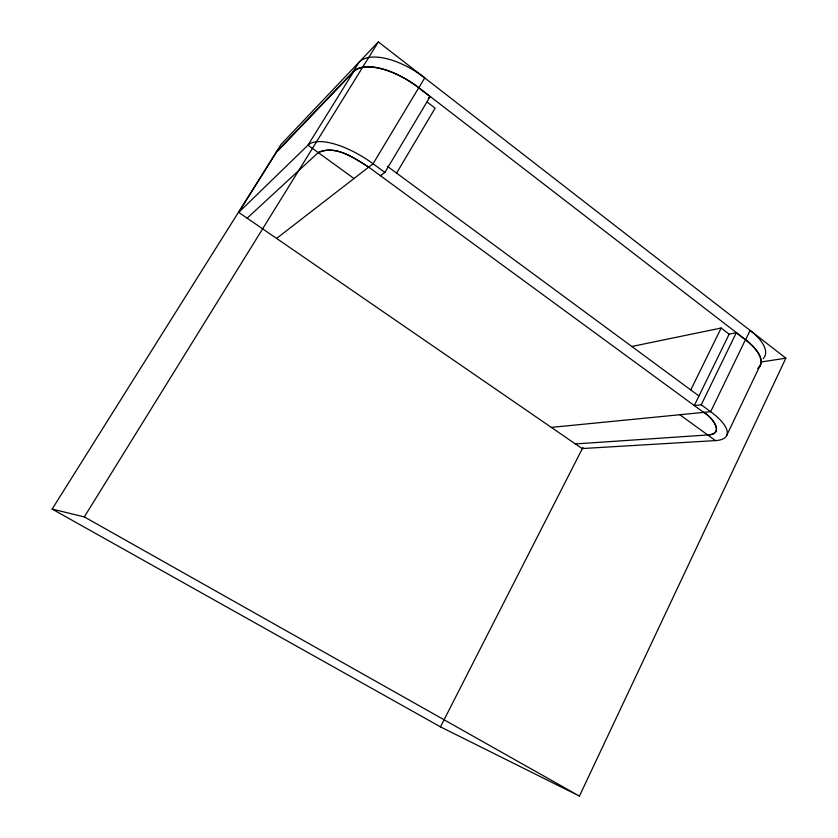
<?xml version="1.0" encoding="UTF-8"?>
<svg xmlns="http://www.w3.org/2000/svg" width="838" height="838" viewBox="0 0 838 838"><rect width="100%" height="100%" fill="white"/><g stroke="black" fill="none" stroke-linecap="round" stroke-linejoin="round"><path stroke-width="1.26" d="M579.425 796.1L785.855 358.172L378.336 41.9L281.065 144.377L52.145 509.085L440.463 726.86L579.425 796.1L84.324 516.91L52.145 509.085M726.672 435.519L760.129 365.368M631.936 346.461L721.162 328.025L729.144 334.163L736.288 332.759L745.411 339.788L710.645 411.699A50.793 17.378 24.6 0 1 715.474 440.599L582.106 448.56L238.725 212.381L276.414 152.338L353.437 71.921A55.465 25.507 33.9 0 1 418.696 87.822L430.114 96.632L384.893 172.439L380.431 175.708M757.919 368.594A50.29 20.395 23.6 0 0 745.621 339.757L750.125 330.434A50.186 20.761 23.4 0 1 763.25 358.601M729.144 334.163L694.293 405.55L701.249 404.796L736.288 332.759M690.774 389.942L721.162 328.025M440.463 726.86L582.965 447.377M396.594 173.099L435.121 108.175L427.244 102.131M418.696 87.822L373.067 163.756L276.603 238.421M353.154 71.701A55.811 25.674 33.9 0 1 418.832 87.707L424.73 77.903A55.685 26.114 34.1 0 0 359.031 62.242L353.154 71.701L276.173 152.17M84.324 516.91L378.336 41.9M353.437 71.921L307.986 145.163L238.725 212.381M247.147 218.163L318.231 152.589C335.378 144.545 354.474 158.193 368.71 167.129L703.637 412.39C711.63 416.496 725.698 434.231 707.701 434.964L575.381 443.941M428.187 98.224L430.114 96.632M318.231 152.589C335.389 144.565 354.474 158.193 368.71 167.129M761.459 361.932L785.855 358.172M551.32 427.39L710.645 411.699L701.249 404.796M707.701 434.964C725.687 434.22 711.63 416.507 703.637 412.39M353.992 178.515L307.986 145.163A56.492 21.966 32.9 0 1 373.067 163.756L384.893 172.439M679.807 414.737L715.474 440.599M387.407 166.333L698.965 395.976M418.832 87.707L745.621 339.757M760.946 360.832A49.976 20.269 23.6 0 1 758.17 367.997M745.411 339.788A49.976 20.269 23.6 0 1 760.873 360.11"/></g></svg>
